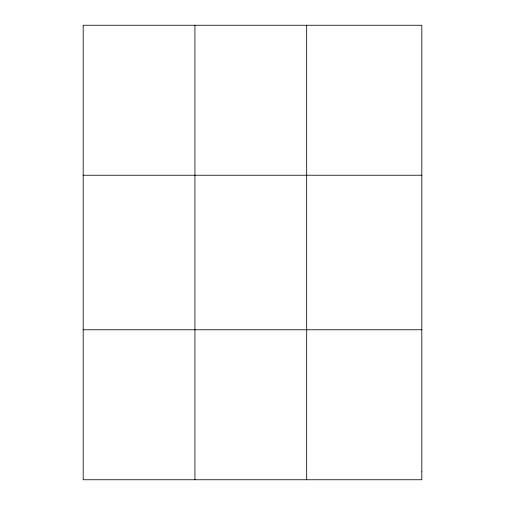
<?xml version="1.0" encoding="UTF-8"?>
<svg xmlns="http://www.w3.org/2000/svg" width="505" height="505" viewBox="0 0 505 505"><rect width="100%" height="100%" fill="white"/><g stroke="black" fill="none" stroke-linecap="round" stroke-linejoin="round"><path stroke-width="0.76" d="M194.93 479.75L194.93 25.25M306.68 479.75L306.68 25.25M83.186 175.235L421.814 175.235M83.186 329.765L421.814 329.765M421.814 471.853L421.814 479.75L83.186 479.75L83.186 25.25L421.814 25.25L421.814 471.853"/></g></svg>
